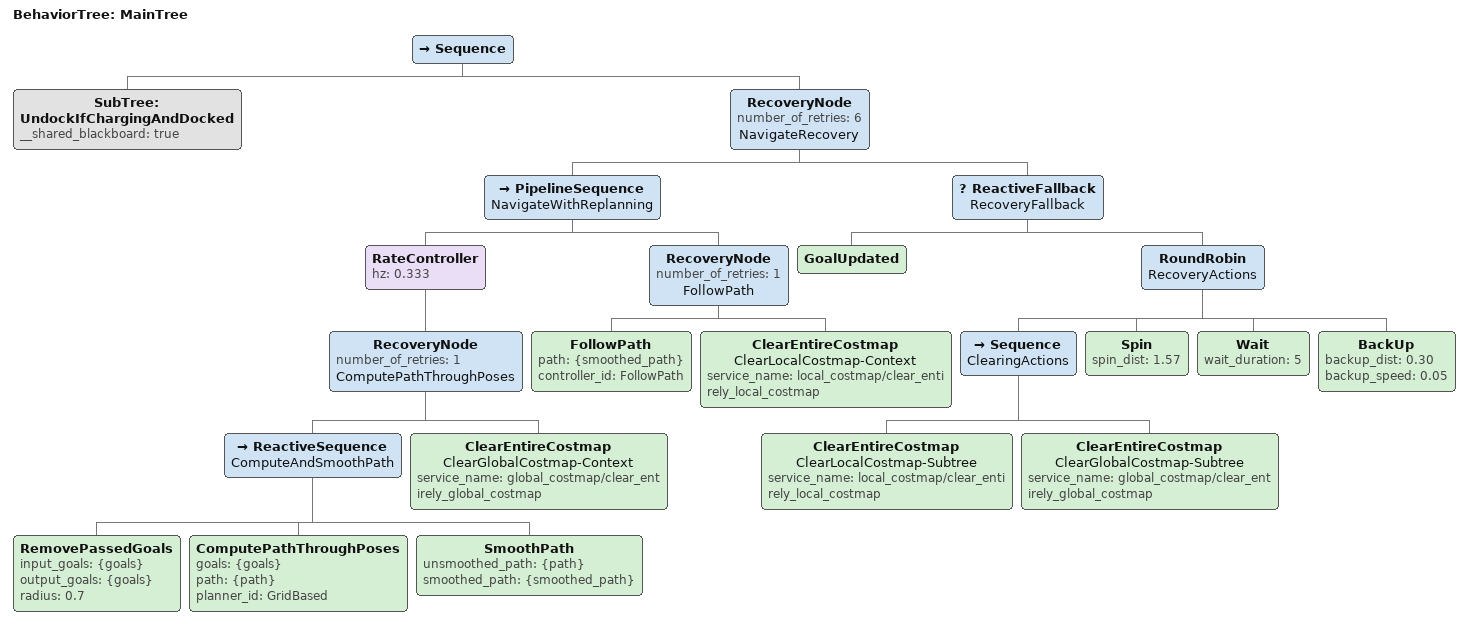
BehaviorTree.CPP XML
<root main_tree_to_execute="MainTree">
  <include ros_pkg="opennav_docking_bt" path="behavior_trees/undock_if_charging_and_docked.xml"/>

  <BehaviorTree ID="MainTree">
    <Sequence>
      <SubTree ID="UndockIfChargingAndDocked" __shared_blackboard="true"/>
      <RecoveryNode number_of_retries="6" name="NavigateRecovery">
        <PipelineSequence name="NavigateWithReplanning">
          <RateController hz="0.333">
            <RecoveryNode number_of_retries="1" name="ComputePathThroughPoses">
              <ReactiveSequence name= "ComputeAndSmoothPath">
                <RemovePassedGoals input_goals="{goals}" output_goals="{goals}" radius="0.7"/>
                <ComputePathThroughPoses goals="{goals}" path="{path}" planner_id="GridBased"/>
                <SmoothPath unsmoothed_path="{path}" smoothed_path="{smoothed_path}"/>
              </ReactiveSequence>
              <ClearEntireCostmap name="ClearGlobalCostmap-Context" service_name="global_costmap/clear_entirely_global_costmap"/>
            </RecoveryNode>
          </RateController>
          <RecoveryNode number_of_retries="1" name="FollowPath">
            <FollowPath path="{smoothed_path}" controller_id="FollowPath"/>
            <ClearEntireCostmap name="ClearLocalCostmap-Context" service_name="local_costmap/clear_entirely_local_costmap"/>
          </RecoveryNode>
        </PipelineSequence>
        <ReactiveFallback name="RecoveryFallback">
          <GoalUpdated/>
          <RoundRobin name="RecoveryActions">
            <Sequence name="ClearingActions">
              <ClearEntireCostmap name="ClearLocalCostmap-Subtree" service_name="local_costmap/clear_entirely_local_costmap"/>
              <ClearEntireCostmap name="ClearGlobalCostmap-Subtree" service_name="global_costmap/clear_entirely_global_costmap"/>
            </Sequence>
            <Spin spin_dist="1.57"/>
            <Wait wait_duration="5"/>
            <BackUp backup_dist="0.30" backup_speed="0.05"/>
          </RoundRobin>
        </ReactiveFallback>
      </RecoveryNode>
    </Sequence>
  </BehaviorTree>
</root>
